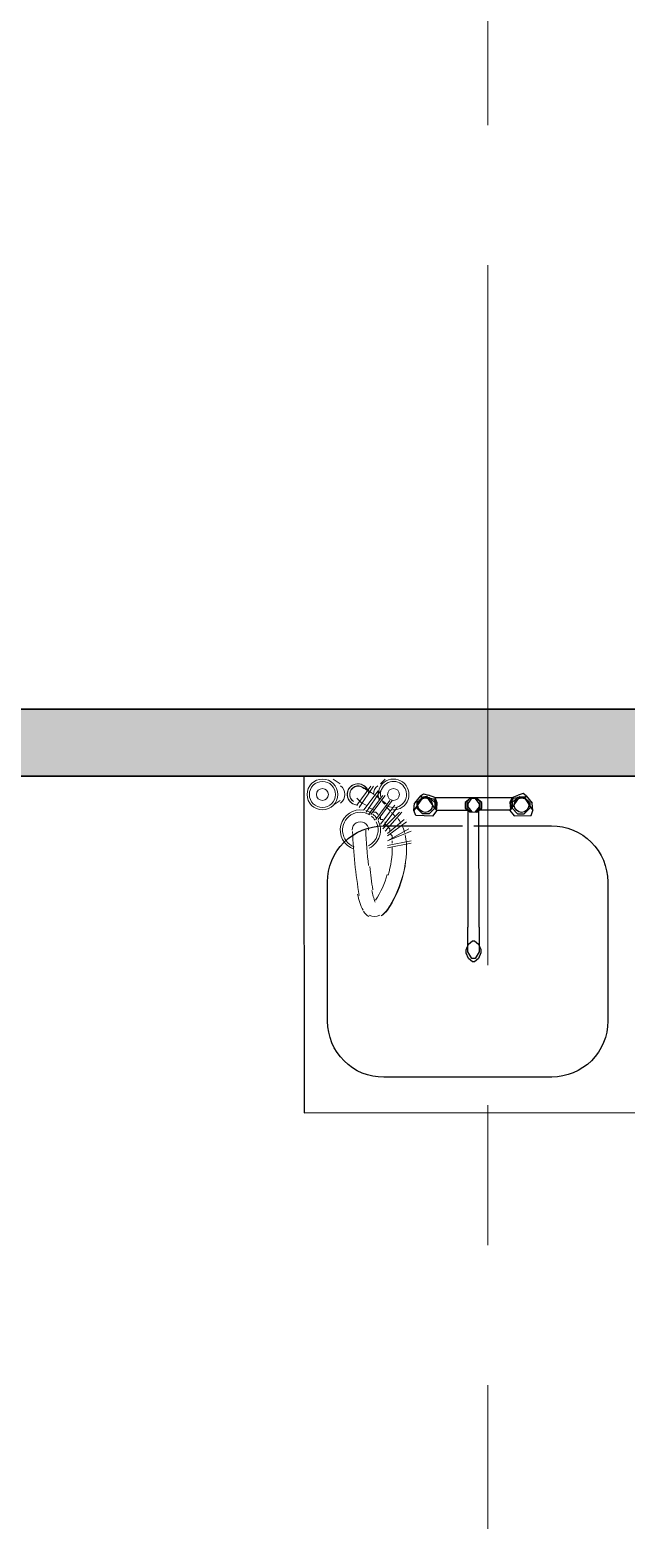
# Model space of a CAD drawing. Header units: millimetres. Extents: x -265044 to 366616, y 0 to 292181.
# Drawn here: x -216052 to -214987, y 108122 to 110784 of the extents above; entities that cross this region are included whole.
import ezdxf

# ---------------------------------------------------------------- set-up
doc = ezdxf.new("R2010")
doc.units = ezdxf.units.MM
doc.header["$MEASUREMENT"] = 0
doc.linetypes.add('CENTER', pattern=[2, 1.25, -0.25, 0.25, -0.25])
for name, color, linetype, lineweight in [('АР_Оси', 193, 'Continuous', 9), ('АР_Перегородки газоблок', 165, 'Continuous', 30), ('АР_Перегородки газоблок_Штрих', 165, 'Continuous', 5), ('ТХ_пищеблок', 30, 'Continuous', 20)]:
    doc.layers.add(name, color=color, linetype=linetype, lineweight=lineweight)

msp = doc.modelspace()

# ---------------------------------------------------------------- hatches: boundary and pattern name
at = {"layer": 'АР_Перегородки газоблок_Штрих', "ltscale": 100}
h = msp.add_hatch(dxfattribs=at)
h.set_pattern_fill('AR-CONC', color=8, scale=30)
h.set_pattern_definition([(50, (0, 0), (215.17805, -18.82564), [22.5, -247.5]), (355, (0, 0), (-41.6254, 225.65764), [18, -198]), (100.45144, (17.93, -1.57), (173.55265, 206.832), [19.12206, -210.34263]), (46.1842, (0, 60), (320.1724, -49.65578), [33.75, -371.25]), (96.63564, (26.68, 55.86), (280.3986, 292.2356), [28.6831, -315.51413]), (351.18416, (0, 60), (280.3986, 292.2356), [27, -297]), (21, (30, 45), (179.07212, -120.78567), [22.5, -247.5]), (326, (30, 45), (72.9946, 217.54501), [18, -198]), (71.45144, (44.92, 34.93), (252.06671, 96.75935), [19.12206, -210.34263]), (37.5, (0, 0), (3.647957, 99.868156), [0, -195.6, 0, -201, 0, -198.75]), (7.5, (0, 0), (78.92086, 118.323514), [0, -114.6, 0, -191.1, 0, -75.75]), (327.5, (-66.9, 0), (160.14673, -6.766462), [0, -75, 0, -234, 0, -310.5]), (317.5, (-96.9, 0), (174.95585, 30.031495), [0, -97.5, 0, -155.4, 0, -220.5])])
h.paths.add_polyline_path([(-212033.9, 110768.7), (-212153.9, 110768.7), (-212153.9, 109570.6), (-217983.9, 109570.6), (-217983.9, 109450.6), (-212153.9, 109450.6), (-212153.9, 108166), (-212033.9, 108166)])

# ---------------------------------------------------------------- linework, layer by layer
at = {"layer": 'АР_Оси', "color": 8, "linetype": 'CENTER', "ltscale": 1000}
msp.add_line((-215233.9, 134363.2), (-215233.9, 78630.8), dxfattribs=at)
at = {"layer": 'АР_Перегородки газоблок', "color": 8, "ltscale": 100}
for points in [[(-217983.9, 109570.6), (-212153.9, 109570.6)], [(-217983.9, 109450.6), (-212153.9, 109450.6)]]:
    msp.add_lwpolyline(points, dxfattribs=at)
at = {"layer": 'ТХ_пищеблок', "color": 8, "linetype": 'ByBlock', "lineweight": -2, "ltscale": 100}
for p, q in [((-215350, 109413.5), (-215366, 109389.5)), ((-215350, 109413.5), (-215366, 109389.5)), ((-215366, 109389.5), (-215365, 109402.5)), ((-215354.1, 109415.5), (-215365, 109402.5)), ((-215354.1, 109415.5), (-215365, 109402.5)), ((-215361, 109403.5), (-215351, 109412.5)), ((-215361, 109403.5), (-215351, 109412.5)), ((-215361, 109403.5), (-215361, 109393.5)), ((-215361, 109403.5), (-215361, 109393.5)), ((-215354.1, 109415.5), (-215349.1, 109419.5)), ((-215354.1, 109415.5), (-215349.1, 109419.5)), ((-215354.1, 109415.5), (-215352, 109412.5)), ((-215354.1, 109415.5), (-215352, 109412.5)), ((-215352, 109412.5), (-215350, 109413.5)), ((-215352, 109412.5), (-215350, 109413.5)), ((-215351, 109412.5), (-215339, 109412.6)), ((-215351, 109412.5), (-215339, 109412.6)), ((-215343.1, 109414.6), (-215350, 109413.5)), ((-215343.1, 109414.6), (-215350, 109413.5)), ((-215349.1, 109419.5), (-215340.1, 109416.6)), ((-215349.1, 109419.5), (-215340.1, 109416.6)), ((-215343.1, 109414.6), (-215342, 109412.6)), ((-215343.1, 109414.6), (-215342, 109412.6)), ((-215328, 109392.6), (-215342, 109412.6)), ((-215342, 109412.6), (-215331, 109410.6)), ((-215328, 109392.6), (-215342, 109412.6)), ((-215342, 109412.6), (-215331, 109410.6)), ((-215329, 109412.6), (-215340.1, 109416.6)), ((-215329, 109412.6), (-215340.1, 109416.6)), ((-215339, 109412.6), (-215329, 109403.6)), ((-215339, 109412.6), (-215329, 109403.6)), ((-215331, 109410.6), (-215326, 109401.6)), ((-215331, 109410.6), (-215326, 109401.6)), ((-215329, 109412.6), (-215190.9, 109412.7)), ((-215329, 109412.6), (-215325, 109403.6)), ((-215329, 109412.6), (-215325, 109403.6)), ((-215329, 109403.6), (-215329, 109393.6)), ((-215329, 109403.6), (-215329, 109393.6)), ((-215326, 109401.6), (-215328, 109392.6)), ((-215326, 109401.6), (-215328, 109392.6)), ((-215325, 109403.6), (-215326, 109392.6)), ((-215325, 109403.6), (-215326, 109392.6)), ((-215265.9, 109410.9), (-215274.9, 109403.9)), ((-215265.9, 109410.9), (-215274.9, 109403.9)), ((-215274.9, 109403.9), (-215274.9, 109393.9)), ((-215274.9, 109403.9), (-215274.9, 109393.9)), ((-215264.9, 109411.9), (-215271.9, 109404.9)), ((-215264.9, 109411.9), (-215271.9, 109404.9)), ((-215271.9, 109404.9), (-215271.9, 109393.9)), ((-215271.9, 109404.9), (-215271.9, 109393.9)), ((-215262.9, 109411.9), (-215269.9, 109401.9)), ((-215262.9, 109411.9), (-215269.9, 109401.9)), ((-215269.9, 109401.9), (-215269.9, 109396)), ((-215269.9, 109396), (-215262.9, 109386.9)), ((-215253.9, 109410.8), (-215265.9, 109410.9)), ((-215253.9, 109410.8), (-215265.9, 109410.9)), ((-215254.9, 109411.8), (-215264.9, 109411.9)), ((-215254.9, 109411.8), (-215264.9, 109411.9)), ((-215249.9, 109401.8), (-215256.9, 109411.8)), ((-215249.9, 109401.8), (-215256.9, 109411.8)), ((-215249.9, 109396.1), (-215256.9, 109386.9)), ((-215247.9, 109404.8), (-215254.9, 109411.8)), ((-215247.9, 109404.8), (-215254.9, 109411.8)), ((-215244.9, 109403.8), (-215253.9, 109410.8)), ((-215244.9, 109403.8), (-215253.9, 109410.8)), ((-215249.9, 109401.9), (-215249.9, 109396.1)), ((-215247.9, 109393.8), (-215247.9, 109404.8)), ((-215247.9, 109393.8), (-215247.9, 109404.8)), ((-215244.9, 109393.8), (-215244.9, 109403.8)), ((-215244.9, 109393.8), (-215244.9, 109403.8)), ((-215190.9, 109412.7), (-215194.9, 109403.7)), ((-215190.9, 109412.7), (-215194.9, 109403.7)), ((-215194.9, 109403.7), (-215193.9, 109392.7)), ((-215194.9, 109403.7), (-215193.9, 109392.7)), ((-215188.9, 109410.7), (-215193.9, 109401.7)), ((-215188.9, 109410.7), (-215193.9, 109401.7)), ((-215193.9, 109401.7), (-215191.9, 109392.7)), ((-215193.9, 109401.7), (-215191.9, 109392.7)), ((-215191.9, 109392.7), (-215177.9, 109412.7)), ((-215191.9, 109392.7), (-215177.9, 109412.7)), ((-215190.9, 109412.7), (-215179.9, 109416.7)), ((-215190.9, 109412.7), (-215179.9, 109416.7)), ((-215180.9, 109412.7), (-215190.9, 109403.7)), ((-215180.9, 109412.7), (-215190.9, 109403.7)), ((-215190.9, 109403.7), (-215190.9, 109393.7)), ((-215190.9, 109403.7), (-215190.9, 109393.7)), ((-215177.9, 109412.7), (-215188.9, 109410.7)), ((-215177.9, 109412.7), (-215188.9, 109410.7)), ((-215168.9, 109412.7), (-215180.9, 109412.7)), ((-215168.9, 109412.7), (-215180.9, 109412.7)), ((-215170.9, 109419.7), (-215179.9, 109416.7)), ((-215170.9, 109419.7), (-215179.9, 109416.7)), ((-215176.9, 109414.7), (-215177.9, 109412.7)), ((-215176.9, 109414.7), (-215177.9, 109412.7)), ((-215176.9, 109414.7), (-215169.9, 109413.7)), ((-215176.9, 109414.7), (-215169.9, 109413.7)), ((-215165.9, 109415.7), (-215170.9, 109419.7)), ((-215165.9, 109415.7), (-215170.9, 109419.7)), ((-215169.9, 109413.7), (-215153.9, 109389.7)), ((-215167.9, 109412.7), (-215169.9, 109413.7)), ((-215169.9, 109413.7), (-215153.9, 109389.7)), ((-215167.9, 109412.7), (-215169.9, 109413.7)), ((-215158.9, 109403.7), (-215168.9, 109412.7)), ((-215158.9, 109403.7), (-215168.9, 109412.7)), ((-215165.9, 109415.7), (-215167.9, 109412.7)), ((-215165.9, 109415.7), (-215167.9, 109412.7)), ((-215165.9, 109415.7), (-215154.9, 109402.7)), ((-215165.9, 109415.7), (-215154.9, 109402.7)), ((-215158.9, 109403.7), (-215158.9, 109393.7)), ((-215158.9, 109403.7), (-215158.9, 109393.7)), ((-215153.9, 109389.7), (-215154.9, 109402.7)), ((-215362.9, 109380.5), (-215366, 109389.5)), ((-215362.9, 109380.5), (-215366, 109389.5)), ((-215332.9, 109379.6), (-215362.9, 109380.5)), ((-215332.9, 109379.6), (-215362.9, 109380.5)), ((-215350.9, 109383.5), (-215361, 109393.5)), ((-215350.9, 109383.5), (-215361, 109393.5)), ((-215338.9, 109383.6), (-215350.9, 109383.5)), ((-215338.9, 109383.6), (-215350.9, 109383.5)), ((-215329, 109393.6), (-215338.9, 109383.6)), ((-215329, 109393.6), (-215338.9, 109383.6)), ((-215325, 109389.6), (-215332.9, 109379.6)), ((-215325, 109389.6), (-215332.9, 109379.6)), ((-215328, 109392.6), (-215325, 109389.6)), ((-215328, 109392.6), (-215325, 109389.6)), ((-215325, 109389.6), (-215326, 109392.6)), ((-215325, 109389.6), (-215326, 109392.6)), ((-215325.1, 109389.9), (-215270, 109390)), ((-215274.9, 109393.9), (-215266, 109386.9)), ((-215274.9, 109393.9), (-215266, 109386.9)), ((-215271.9, 109393.9), (-215265, 109386.9)), ((-215271.9, 109393.9), (-215265, 109386.9)), ((-215270, 109390), (-215269.8, 109180.9)), ((-215266, 109386.9), (-215254, 109386.8)), ((-215266, 109386.9), (-215254, 109386.8)), ((-215255, 109386.8), (-215247.9, 109393.8)), ((-215255, 109386.8), (-215247.9, 109393.8)), ((-215254, 109386.8), (-215244.9, 109393.8)), ((-215254, 109386.8), (-215244.9, 109393.8)), ((-215194.8, 109390.1), (-215250, 109390)), ((-215249.8, 109181), (-215250, 109389.9)), ((-215194.9, 109389.7), (-215193.9, 109392.7)), ((-215191.9, 109392.7), (-215194.9, 109389.7)), ((-215194.9, 109389.7), (-215193.9, 109392.7)), ((-215191.9, 109392.7), (-215194.9, 109389.7)), ((-215194.9, 109389.7), (-215187, 109379.7)), ((-215194.9, 109389.7), (-215187, 109379.7)), ((-215190.9, 109393.7), (-215181, 109383.7)), ((-215190.9, 109393.7), (-215181, 109383.7)), ((-215187, 109379.7), (-215157, 109380.7)), ((-215187, 109379.7), (-215157, 109380.7)), ((-215181, 109383.7), (-215169, 109383.7)), ((-215181, 109383.7), (-215169, 109383.7)), ((-215169, 109383.7), (-215158.9, 109393.7)), ((-215169, 109383.7), (-215158.9, 109393.7)), ((-215157, 109380.7), (-215153.9, 109389.7)), ((-215157, 109380.7), (-215153.9, 109389.7)), ((-215269.7, 109136.9), (-215269.8, 109180.9)), ((-215268.7, 109150.9), (-215261.7, 109157)), ((-215261.7, 109157), (-215257.7, 109157)), ((-215257.7, 109157), (-215250.7, 109151)), ((-215249.8, 109181), (-215249.7, 109137)), ((-215272.7, 109140.9), (-215268.7, 109150.9)), ((-215272.7, 109134.9), (-215272.7, 109140.9)), ((-215268.7, 109124.9), (-215272.7, 109134.9)), ((-215262.7, 109125), (-215269.7, 109136.9)), ((-215249.7, 109137), (-215256.7, 109125)), ((-215250.7, 109151), (-215246.7, 109141)), ((-215246.7, 109135), (-215250.7, 109125)), ((-215246.7, 109141), (-215246.7, 109135)), ((-215261.7, 109119), (-215268.7, 109124.9)), ((-215256.7, 109125), (-215262.7, 109125)), ((-215257.7, 109119), (-215261.7, 109119)), ((-215250.7, 109125), (-215257.7, 109119))]:
    msp.add_line(p, q, dxfattribs=at)
msp.add_lwpolyline([(-214957.5, 109450), (-215562.5, 109449.5), (-215562, 108849.5), (-214957, 108850), (-214957.5, 109450)], dxfattribs=at)
at = {"layer": 'ТХ_пищеблок', "color": 8, "lineweight": 0}
for points in [[(-215497.8, 109437.1), (-215510.5, 109445.6)], [(-215442.8, 109432.9), (-215468.2, 109399)], [(-215463.9, 109394.8), (-215438.5, 109432.9)], [(-215430.1, 109424.4), (-215455.5, 109390.6)], [(-215451.2, 109386.4), (-215425.8, 109424.4)], [(-215425.8, 109437.1), (-215417.4, 109445.6)], [(-215497.8, 109407.5), (-215510.5, 109399)], [(-215459.7, 109403.3), (-215468.2, 109411.7), (-215459.7, 109403.3), (-215451.2, 109399)], [(-215421.6, 109416), (-215447, 109382.1)], [(-215442.8, 109382.1), (-215417.4, 109416)], [(-215408.9, 109407.5), (-215434.3, 109373.7)], [(-215430.1, 109373.7), (-215404.7, 109407.5)], [(-215400.5, 109399), (-215425.8, 109365.2)], [(-215438.5, 109390.6), (-215447, 109394.8)], [(-215430.1, 109382.1), (-215434.3, 109386.4), (-215438.5, 109386.4), (-215434.3, 109386.4)], [(-215421.6, 109373.7), (-215425.8, 109373.7), (-215425.8, 109377.9), (-215425.8, 109373.7)], [(-215421.6, 109361), (-215396.2, 109394.8)], [(-215392, 109386.4), (-215421.6, 109356.7)], [(-215417.4, 109352.5), (-215387.8, 109386.4)], [(-215408.9, 109352.5), (-215408.9, 109356.7), (-215413.1, 109361), (-215417.4, 109365.2), (-215417.4, 109369.4), (-215417.4, 109365.2), (-215413.1, 109361), (-215408.9, 109356.7)], [(-215383.5, 109373.7), (-215413.1, 109348.3)], [(-215413.1, 109344), (-215379.3, 109369.4)], [(-215413.1, 109335.6), (-215370.8, 109352.5), (-215413.1, 109335.6), (-215375.1, 109356.7)], [(-215404.7, 109339.8), (-215404.7, 109344), (-215408.9, 109348.3), (-215404.7, 109344)], [(-215370.8, 109335.6), (-215413.1, 109327.1)], [(-215413.1, 109322.9), (-215370.8, 109331.3)], [(-215404.7, 109331.3), (-215404.7, 109335.6)]]:
    msp.add_lwpolyline(points, close=True, dxfattribs=at)
for points in [[(-215497, 109402.8, 0.502962), (-215497, 109433.4, -0.502962)], [(-215449.2, 109426.9, 1.639573), (-215468.7, 109399.2, -1.639573)], [(-215448.2, 109424.9, 1.879148), (-215466.5, 109399.1, -1.879148)], [(-215447.1, 109420.1, 0.039911), (-215447.7, 109423.1, -0.039911)], [(-215430.8, 109433.4, 0.232603), (-215438.5, 109418.4, -0.232603)], [(-215403.7, 109390.6, 3.349514), (-215428.2, 109408.2, -3.349514)], [(-215400, 109395, 2.5734), (-215425.4, 109413.5, -2.5734)], [(-215426.3, 109409.9, 0.006878), (-215434, 109415.7, -0.006878)], [(-215423.9, 109408.9, 0.111571), (-215417.9, 109400.6, -0.111571)], [(-215415.8, 109401.6, 0.006867), (-215423.3, 109407.6, -0.006867)], [(-215408.6, 109389, 0.020071), (-215415.8, 109396.1, -0.020071)], [(-215414.8, 109398.3, 0.121122), (-215404.2, 109394.9, -0.121122)], [(-215455.8, 109390.1, 0.921844), (-215473.4, 109320.6, -0.921844)], [(-215444.9, 109381.5, 1.108707), (-215472.8, 109324.8, -1.108707)], [(-215447, 109354.6, 1.000049), (-215476.6, 109354.6, -1.000049)], [(-215442.6, 109385, 0.071497), (-215452, 109389.2, -0.071497)], [(-215447, 109326.6, 0.413779), (-215433.7, 109369.4, -0.413779)], [(-215445.8, 109322.4, 0.423103), (-215430.1, 109371.6, -0.423103)], [(-215435.5, 109372.3, 0.075801), (-215441.9, 109379.4, -0.075801)], [(-215432.4, 109375.3, 0.071236), (-215439.4, 109382.7, -0.071236)], [(-215399.5, 109378, 0.021049), (-215406.1, 109386.2, -0.021049)], [(-215389.3, 109366.5, 0.030446), (-215394.9, 109376, -0.030446)], [(-215475.8, 109352.1, 0.030153), (-215463.9, 109237.7, -0.030153)], [(-215452.2, 109354.6, 0.008531), (-215447.4, 109291, -0.008531)], [(-215382.8, 109349.9, 0.038822), (-215387.6, 109363.1, -0.038822)], [(-215379.5, 109330.5, 0.043708), (-215381.8, 109346.2, -0.043708)], [(-215412.2, 109274, 0.073497), (-215404.7, 109324.8, -0.073497)], [(-215445, 109289.4, 0.021688), (-215439.3, 109247.7, -0.021688)], [(-215434.7, 109229.5, 0.086562), (-215413.7, 109275.1, -0.086562)], [(-215466.6, 109240, 0.076793), (-215456.9, 109211.3, -0.076793)], [(-215441.1, 109246.8, 0.048642), (-215435.4, 109225.8, -0.048642)], [(-215456.1, 109209.9, 0.128446), (-215446.5, 109200, -0.128446)], [(-215445.8, 109202.7, 0.263202), (-215427.1, 109202.6, -0.263202)]]:
    msp.add_lwpolyline(points, format="xyb", close=True, dxfattribs=at)
for points in [[(-215456.7, 109430.8, -0.016359), (-215437, 109417.9, 0.016359), (-215458, 109430.5, 1.000109), (-215474.1, 109405.7, -1.000109), (-215456.7, 109430.8)], [(-215413.1, 109211.6, -0.098402), (-215424.9, 109201.3, 0.098402), (-215413.6, 109212.7, 0.153885), (-215379.3, 109328.5, -0.153885), (-215413.1, 109211.6)]]:
    msp.add_lwpolyline(points, format="xyb", dxfattribs=at)
for points in [[(-215438.5, 109432.9), (-215438.5, 109432.9)], [(-215438.5, 109432.9), (-215438.5, 109432.9)], [(-215430.1, 109424.4), (-215430.1, 109424.4)], [(-215430.1, 109424.4), (-215430.1, 109424.4)], [(-215463.9, 109399), (-215463.9, 109399)], [(-215463.9, 109399), (-215463.9, 109399)], [(-215417.4, 109416), (-215417.4, 109416)], [(-215417.4, 109416), (-215417.4, 109416)], [(-215408.9, 109407.5), (-215408.9, 109407.5)], [(-215408.9, 109407.5), (-215408.9, 109407.5)], [(-215396.2, 109399), (-215396.2, 109399)], [(-215396.2, 109399), (-215396.2, 109399)], [(-215455.5, 109390.6), (-215455.5, 109390.6)], [(-215455.5, 109390.6), (-215455.5, 109390.6)], [(-215442.8, 109382.1), (-215442.8, 109382.1)], [(-215442.8, 109382.1), (-215442.8, 109382.1)], [(-215434.3, 109373.7), (-215434.3, 109373.7)], [(-215434.3, 109373.7), (-215434.3, 109373.7)], [(-215387.8, 109386.4), (-215387.8, 109386.4)], [(-215387.8, 109386.4), (-215387.8, 109386.4)], [(-215379.3, 109373.7), (-215379.3, 109373.7)], [(-215379.3, 109373.7), (-215379.3, 109373.7)], [(-215425.8, 109365.2), (-215425.8, 109365.2)], [(-215425.8, 109365.2), (-215425.8, 109365.2)], [(-215417.4, 109356.7), (-215417.4, 109356.7)], [(-215417.4, 109356.7), (-215417.4, 109356.7)], [(-215413.1, 109344), (-215413.1, 109344)], [(-215413.1, 109344), (-215413.1, 109344)], [(-215375.1, 109352.5), (-215375.1, 109352.5)], [(-215375.1, 109352.5), (-215375.1, 109352.5)], [(-215413.1, 109335.6), (-215413.1, 109335.6)], [(-215413.1, 109335.6), (-215413.1, 109335.6)], [(-215413.1, 109327.1), (-215413.1, 109327.1)], [(-215413.1, 109327.1), (-215413.1, 109327.1)], [(-215370.8, 109331.3), (-215370.8, 109331.3)], [(-215370.8, 109331.3), (-215370.8, 109331.3)]]:
    msp.add_lwpolyline(points, dxfattribs=at)
at = {"layer": 'ТХ_пищеблок', "color": 8, "linetype": 'ByBlock', "lineweight": -2, "ltscale": 100}
msp.add_lwpolyline([(-215259.4, 109362.1), (-215120.2, 109362.2, -0.414214), (-215020.1, 109262.3), (-215019.9, 109013.4, -0.414214), (-215119.8, 108913.4), (-215420.1, 108913.1, -0.414214), (-215520.2, 109013), (-215520.4, 109261.8, -0.414214), (-215420.5, 109361.9), (-215279.4, 109362)], format="xyb", dxfattribs=at)
at = {"layer": 'ТХ_пищеблок', "color": 8, "lineweight": 0}
for centre, radius in [((-215529.5, 109418.1), 27.5), ((-215529.5, 109418.1), 27.5), ((-215529.5, 109418.1), 23.3), ((-215529.5, 109418.1), 23.3), ((-215529.5, 109418.1), 10.6), ((-215529.5, 109418.1), 10.6), ((-215402.6, 109418.1), 10.6), ((-215402.6, 109418.1), 10.6)]:
    msp.add_circle(centre, radius, dxfattribs=at)
at = {"layer": 'ТХ_пищеблок', "color": 8, "linetype": 'ByBlock', "lineweight": -2, "ltscale": 100}
for centre in [(-215346, 109399), (-215346, 109399), (-215173.9, 109399.2), (-215173.9, 109399.2)]:
    msp.add_circle(centre, 13, dxfattribs=at)

doc.saveas('drawing.dxf')
